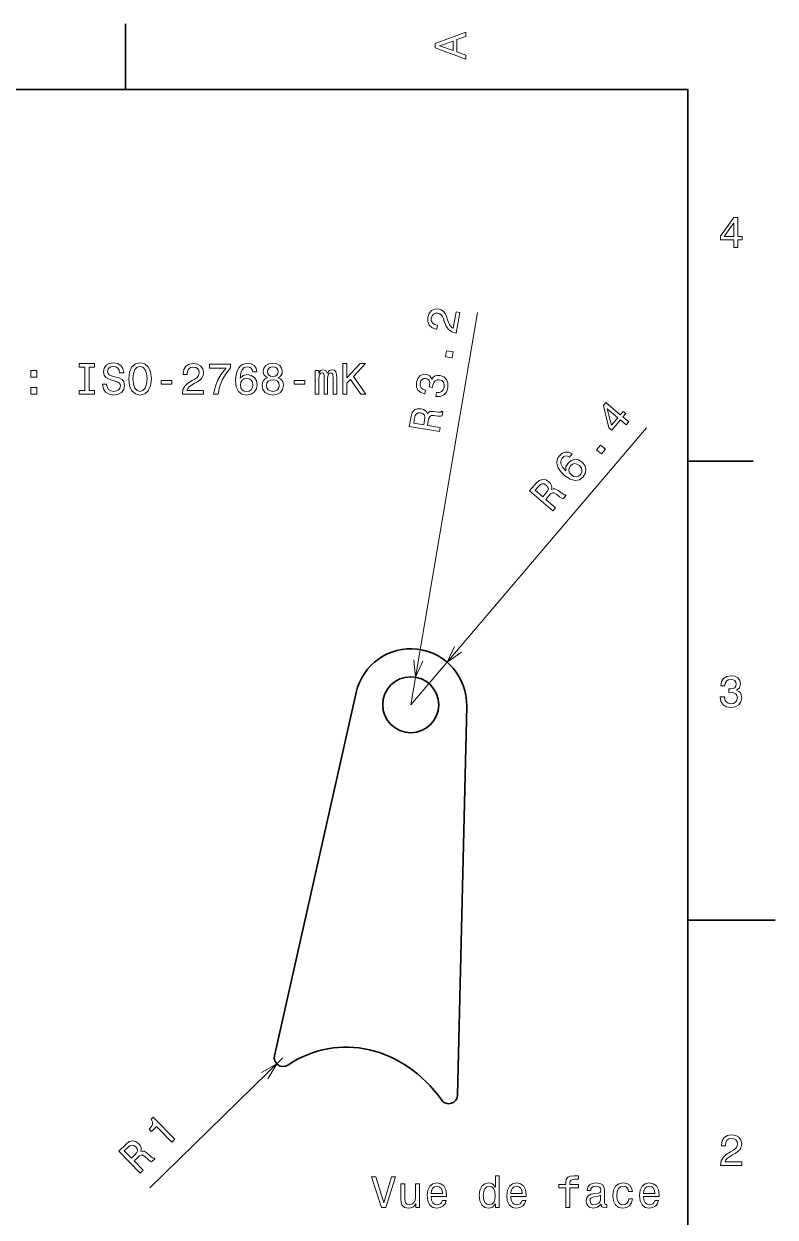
# Model space of a CAD drawing. Extents: x 0 to 297, y 0 to 210.
# Drawn here: x 211.1 to 297, y 71 to 207.5 of the extents above; entities that cross this region are included whole.
import ezdxf

# ---------------------------------------------------------------- set-up
doc = ezdxf.new("R2010")
doc.units = 0

msp = doc.modelspace()

# ---------------------------------------------------------------- linework, layer by layer
at = {"color": 7, "lineweight": 35, "ltscale": 0.1875}
for p, q in [((222.699997, 200), (222.699997, 207.5)), ((287, 157.5), (294.5, 157.5))]:
    msp.add_line(p, q, dxfattribs=at)
at = {"color": 7, "lineweight": 35}
for p, q in [((287, 200), (10, 200)), ((287, 10), (287, 200)), ((249.084991, 131.028442), (239.741577, 89.47435)), ((260.686432, 84.970909), (261.727356, 129.474808))]:
    msp.add_line(p, q, dxfattribs=at)
at = {"color": 7, "lineweight": 13}
for p, q in [((255.329102, 129.624466), (262.967804, 174.483643)), ((255.329102, 129.624466), (282.294525, 161.278397)), ((240.717224, 89.254974), (225.514496, 74.35965))]:
    msp.add_line(p, q, dxfattribs=at)
at = {"color": 7, "lineweight": 35, "ltscale": 0.25}
msp.add_line((287, 105), (297, 105), dxfattribs=at)
at = {"color": 7, "lineweight": 13}
for points in [[(261.633209, 203.466858), (261.633209, 203.930847), (260.604401, 204.298996), (260.604401, 205.695969), (261.633209, 206.064133), (261.633209, 206.538193), (258.128174, 205.257217), (258.128174, 204.742798)], [(260.17572, 204.460388), (258.632477, 205), (260.17572, 205.539627)], [(292.277374, 181.916794), (292.731262, 181.916794), (292.731262, 182.784225), (293.23056, 182.784225), (293.23056, 183.187683), (292.731262, 183.187683), (292.731262, 185.341141), (292.272339, 185.341141), (290.739197, 183.228027), (290.739197, 182.784225), (292.277374, 182.784225)], [(291.162842, 183.187683), (292.277374, 184.756134), (292.277374, 183.187683)], [(260.53479, 172.109833), (260.938599, 174.481308), (260.511047, 174.554108), (260.191864, 172.679794), (259.975983, 172.82399), (259.812561, 173.03598), (259.553558, 173.647949), (259.454346, 173.966675), (259.296448, 174.331207), (259.087646, 174.607208), (258.817169, 174.791382), (258.492554, 174.897827), (258.060547, 174.88443), (257.692627, 174.706635), (257.422852, 174.384216), (257.269531, 173.934555), (257.272797, 173.442886), (257.444641, 173.040161), (257.77774, 172.743011), (258.256378, 172.579651), (258.325989, 172.567795), (258.403046, 173.020218), (258.363251, 173.026978), (258.032806, 173.129303), (257.807068, 173.305862), (257.684387, 173.546738), (257.677948, 173.839432), (257.776764, 174.119324), (257.937469, 174.311935), (258.15506, 174.418121), (258.407135, 174.426361), (258.629913, 174.352615), (258.807739, 174.225143), (258.949677, 174.037262), (259.061584, 173.793121), (259.170715, 173.472687), (259.395996, 172.932983), (259.66571, 172.534058), (260.028748, 172.262497), (260.519867, 172.112366)], [(260.055786, 169.29686), (260.172607, 169.982941), (259.431824, 170.109085), (259.315002, 169.423004)], [(218.078522, 165.567001), (217.432983, 165.567001), (217.432983, 165.143372), (219.188019, 165.143372), (219.188019, 165.567001), (218.542496, 165.567001), (218.542496, 168.219742), (219.188019, 168.219742), (219.188019, 168.643372), (217.432983, 168.643372), (217.432983, 168.219742), (218.078522, 168.219742)], [(220.549713, 166.298264), (220.090759, 166.298264), (220.191635, 165.763687), (220.443787, 165.370316), (220.832123, 165.133286), (221.356628, 165.047546), (221.876068, 165.128235), (222.264404, 165.350143), (222.51152, 165.69812), (222.602295, 166.157059), (222.526642, 166.570602), (222.314835, 166.837891), (221.971893, 167.014404), (221.51297, 167.145538), (221.119598, 167.241348), (220.862381, 167.35231), (220.716125, 167.513687), (220.670746, 167.765854), (220.716125, 167.992798), (220.84726, 168.164261), (221.048981, 168.280258), (221.326355, 168.320602), (221.60878, 168.270172), (221.830688, 168.134003), (221.976929, 167.907059), (222.047546, 167.599426), (222.50647, 167.599426), (222.50647, 167.609512), (222.425781, 168.083572), (222.188751, 168.4366), (221.815552, 168.658508), (221.311234, 168.734146), (220.85733, 168.658508), (220.504303, 168.446686), (220.277374, 168.118881), (220.196686, 167.695251), (220.262238, 167.317001), (220.453888, 167.059799), (220.75647, 166.888321), (221.170013, 166.757202), (221.578522, 166.641205), (221.886169, 166.530258), (222.072754, 166.368881), (222.138321, 166.106628), (222.077805, 165.83934), (221.921463, 165.637604), (221.684433, 165.51152), (221.376801, 165.471176), (221.033844, 165.526657), (220.771606, 165.688034), (220.605179, 165.950287)], [(223.086456, 166.893372), (223.177231, 166.106628), (223.439484, 165.526657), (223.847977, 165.168594), (224.382568, 165.047546), (224.912109, 165.168594), (225.325653, 165.526657), (225.582855, 166.106628), (225.678665, 166.893372), (225.582855, 167.675079), (225.471893, 167.992798), (225.325653, 168.255035), (224.912109, 168.613113), (224.659943, 168.703888), (224.382568, 168.739197), (223.842926, 168.613113), (223.434433, 168.260086), (223.177231, 167.680115)], [(223.570602, 166.893372), (223.626068, 167.503601), (223.792511, 167.952454), (224.049713, 168.224777), (224.382568, 168.320602), (224.710358, 168.224777), (224.967575, 167.947403), (225.134003, 167.498566), (225.194519, 166.893372), (225.134003, 166.283142), (224.967575, 165.83429), (224.710358, 165.561966), (224.382568, 165.471176), (224.049713, 165.561966), (223.792511, 165.83429), (223.626068, 166.278091)], [(229.22406, 165.143372), (231.629684, 165.143372), (231.629684, 165.577087), (229.728394, 165.577087), (229.83429, 165.814117), (230.015854, 166.010803), (230.575653, 166.368881), (230.873199, 166.520172), (231.206055, 166.73703), (231.443085, 166.989197), (231.579254, 167.286743), (231.629684, 167.624634), (231.543945, 168.048264), (231.306915, 168.381119), (230.943802, 168.592941), (230.474792, 168.668594), (229.990631, 168.582855), (229.622482, 168.345825), (229.385437, 167.967575), (229.304749, 167.468292), (229.304749, 167.39769), (229.763687, 167.39769), (229.763687, 167.438034), (229.809082, 167.780975), (229.945251, 168.033142), (230.162109, 168.194519), (230.44957, 168.25), (230.742065, 168.19957), (230.958923, 168.073486), (231.100143, 167.876801), (231.150574, 167.629684), (231.115265, 167.39769), (231.019455, 167.201004), (230.858063, 167.029541), (230.636169, 166.878235), (230.338623, 166.716858), (229.844391, 166.404175), (229.496399, 166.07132), (229.289627, 165.667862), (229.22406, 165.158508)], [(232.789627, 165.143372), (233.298996, 165.143372), (233.465424, 165.97551), (233.757935, 166.752167), (234.171478, 167.473343), (234.71109, 168.149139), (234.71109, 168.567719), (232.310516, 168.567719), (232.310516, 168.108795), (234.226959, 168.108795), (233.672195, 167.427948), (233.253601, 166.716858), (232.96109, 165.960373)], [(237.73703, 167.700287), (237.64122, 168.108795), (237.419312, 168.411377), (237.076385, 168.603027), (236.632568, 168.668594), (236.335022, 168.633286), (236.07782, 168.53746), (235.850861, 168.381119), (235.659225, 168.159225), (235.507935, 167.881851), (235.396973, 167.543945), (235.326385, 167.145538), (235.306213, 166.696686), (235.386902, 165.980545), (235.634003, 165.46109), (236.032425, 165.148422), (236.577087, 165.042511), (237.066284, 165.133286), (237.439484, 165.370316), (237.681564, 165.743515), (237.767303, 166.217575), (237.681564, 166.696686), (237.449585, 167.064835), (237.091507, 167.296829), (236.647705, 167.377518), (236.168594, 167.276657), (235.810516, 166.989197), (235.886169, 167.543945), (236.047546, 167.942368), (236.294678, 168.179398), (236.637604, 168.260086), (236.889771, 168.219742), (237.081421, 168.113831), (237.207489, 167.937317), (237.273071, 167.700287)], [(238.937332, 167.029541), (238.680115, 166.888321), (238.503601, 166.691635), (238.39267, 166.444519), (238.357361, 166.146973), (238.438049, 165.69812), (238.670044, 165.350143), (239.048279, 165.128235), (239.562683, 165.042511), (240.072052, 165.128235), (240.450287, 165.350143), (240.682281, 165.69812), (240.768021, 166.146973), (240.727676, 166.444519), (240.621765, 166.691635), (240.440216, 166.888321), (240.188049, 167.029541), (240.389771, 167.150574), (240.530991, 167.317001), (240.61673, 167.518738), (240.646973, 167.765854), (240.566284, 168.123917), (240.354477, 168.411377), (240.011536, 168.597977), (239.562683, 168.668594), (239.108795, 168.597977), (238.765869, 168.411377), (238.549011, 168.123917), (238.473358, 167.765854), (238.498566, 167.518738), (238.584305, 167.317001)], [(238.952454, 167.72551), (238.992798, 167.947403), (239.113831, 168.118881), (239.305481, 168.224777), (239.562683, 168.265137), (239.81485, 168.224777), (240.0065, 168.118881), (240.127533, 167.947403), (240.172913, 167.72551), (240.127533, 167.498566), (240.0065, 167.322052), (239.81485, 167.206055), (239.562683, 167.170746), (239.305481, 167.21109), (239.113831, 167.322052), (238.992798, 167.498566)], [(244.414276, 165.143372), (244.822784, 165.143372), (244.822784, 166.953888), (244.847992, 167.226227), (244.923645, 167.422913), (245.039642, 167.53891), (245.190948, 167.58429), (245.311981, 167.543945), (245.39267, 167.443085), (245.433014, 167.271606), (245.448151, 167.044662), (245.448151, 165.143372), (245.831421, 165.143372), (245.831421, 166.953888), (245.856644, 167.221176), (245.932281, 167.417862), (246.053329, 167.53891), (246.20462, 167.58429), (246.325653, 167.543945), (246.406357, 167.443085), (246.456787, 167.044662), (246.456787, 165.143372), (246.865295, 165.143372), (246.865295, 167.014404), (246.840073, 167.40274), (246.759384, 167.700287), (246.597992, 167.881851), (246.335754, 167.947403), (246.028107, 167.846542), (245.791077, 167.554031), (245.604492, 167.841492), (245.291809, 167.947403), (245.004333, 167.846542), (244.807648, 167.564117), (244.807648, 167.851578), (244.414276, 167.851578)], [(247.576385, 165.143372), (248.040375, 165.143372), (248.040375, 166.389053), (248.453918, 166.832855), (249.628983, 165.143372), (250.193817, 165.143372), (248.781708, 167.170746), (250.153473, 168.643372), (249.538208, 168.643372), (248.040375, 167.02449), (248.040375, 168.643372), (247.576385, 168.643372)], [(211.890472, 167.100143), (212.586441, 167.100143), (212.586441, 167.851578), (211.890472, 167.851578)], [(226.80835, 166.298264), (228.028809, 166.298264), (228.028809, 166.696686), (226.80835, 166.696686)], [(237.278107, 166.21254), (237.222626, 165.894806), (237.081421, 165.65274), (236.854462, 165.491348), (236.572052, 165.440918), (236.274506, 165.491348), (236.047546, 165.64769), (235.901306, 165.889771), (235.855911, 166.207489), (235.906342, 166.520172), (236.047546, 166.757202), (236.279541, 166.908508), (236.592224, 166.963974), (236.864563, 166.908508), (237.081421, 166.762253), (237.222626, 166.525223)], [(238.841507, 166.157059), (238.886902, 166.424347), (239.033142, 166.626083), (239.260101, 166.757202), (239.562683, 166.802597), (239.860229, 166.757202), (240.087189, 166.626083), (240.233429, 166.424347), (240.283875, 166.157059), (240.233429, 165.869598), (240.087189, 165.65274), (239.860229, 165.51152), (239.562683, 165.466141), (239.260101, 165.51152), (239.033142, 165.65274), (238.886902, 165.869598)], [(241.988495, 166.298264), (243.208954, 166.298264), (243.208954, 166.696686), (241.988495, 166.696686)], [(258.18988, 164.88858), (258.224701, 164.88266), (258.715515, 164.880936), (259.113281, 165.05365), (259.404602, 165.382614), (259.572083, 165.855438), (259.575623, 166.386887), (259.422913, 166.81192), (259.117218, 167.119766), (258.684998, 167.285446), (258.384888, 167.295624), (258.127625, 167.226883), (257.913208, 167.079224), (257.738342, 166.863449), (257.524902, 167.232315), (257.116791, 167.419479), (256.716309, 167.410934), (256.386597, 167.247101), (256.143372, 166.930405), (255.997467, 166.464127), (256.000824, 166.003143), (256.161163, 165.622833), (256.471069, 165.339859), (256.920746, 165.186554), (256.955536, 165.180618), (257.030884, 165.623108), (256.719482, 165.717056), (256.512787, 165.885254), (256.409149, 166.117767), (256.409363, 166.419571), (256.493164, 166.671326), (256.629761, 166.842468), (256.818268, 166.92804), (257.054565, 166.933838), (257.290558, 166.84761), (257.434296, 166.700348), (257.498199, 166.474609), (257.479767, 166.186142), (257.441772, 165.993103), (257.834534, 165.926208), (257.866089, 166.171524), (257.964142, 166.477112), (258.12326, 166.69046), (258.340851, 166.796661), (258.602875, 166.803192), (258.881927, 166.699402), (259.071167, 166.518829), (259.166443, 166.267273), (259.159546, 165.95639), (259.056488, 165.651642), (258.868408, 165.448334), (258.605225, 165.344788), (258.267761, 165.345978)], [(211.890472, 165.143372), (212.586441, 165.143372), (212.586441, 165.894806), (211.890472, 165.894806)], [(279.96756, 161.630951), (280.261871, 161.976456), (279.601563, 162.538971), (279.925354, 162.919037), (279.618225, 163.180679), (279.294434, 162.800613), (277.655151, 164.197083), (277.357544, 163.847733), (277.971893, 161.310349), (278.309753, 161.022552), (279.30722, 162.193451)], [(258.620758, 160.869461), (258.699493, 161.331818), (257.242798, 161.579865), (257.323212, 162.052185), (257.3974, 162.397659), (257.504242, 162.604553), (257.688629, 162.695938), (257.990417, 162.695709), (258.442108, 162.644379), (258.740509, 162.624252), (258.924683, 162.654282), (259.01358, 163.1763), (258.919098, 163.192398), (258.760437, 163.101746), (258.495117, 163.106003), (257.932373, 163.166016), (257.505341, 163.151764), (257.356598, 163.059418), (257.231659, 162.89653), (257.141235, 163.116562), (256.990936, 163.2854), (256.787415, 163.41214), (256.528992, 163.486832), (256.099518, 163.488342), (255.752457, 163.342819), (255.50766, 163.04686), (255.366821, 162.610413), (255.170425, 161.456985)], [(255.76741, 162.40918), (255.848877, 162.707382), (255.979752, 162.905075), (256.176605, 163.009674), (256.457672, 163.007858), (256.737549, 162.909042), (256.888702, 162.745178), (256.93927, 162.501251), (256.910797, 162.183792), (256.82019, 161.651825), (255.671738, 161.847382)], [(278.277344, 161.606659), (277.806152, 163.472198), (279.000092, 162.455093)], [(273.780701, 158.311325), (273.407593, 158.503281), (273.033356, 158.530594), (272.66507, 158.393814), (272.327362, 158.098495), (272.161285, 157.849091), (272.067444, 157.591156), (272.039276, 157.317017), (272.083923, 157.027237), (272.19696, 156.732193), (272.382233, 156.428619), (272.63974, 156.116501), (272.968323, 155.810074), (273.565796, 155.407104), (274.12146, 155.258362), (274.617859, 155.358887), (275.051697, 155.704819), (275.299805, 156.136078), (275.361389, 156.573883), (275.234283, 157.000168), (274.929016, 157.372849), (274.508698, 157.618286), (274.078003, 157.68042), (273.66922, 157.558289), (273.319977, 157.272781), (273.08606, 156.842651), (273.072693, 156.383667), (272.699463, 156.80101), (272.500824, 157.18222), (272.480652, 157.524048), (272.641602, 157.837433), (272.835846, 158.00322), (273.040741, 158.080414), (273.256866, 158.061935), (273.479828, 157.95813)], [(277.139282, 158.310928), (277.590607, 158.840714), (277.018585, 159.328003), (276.567261, 158.798218)], [(274.615601, 156.997192), (274.821503, 156.748932), (274.914185, 156.484451), (274.889893, 156.207031), (274.745117, 155.959351), (274.513794, 155.765549), (274.247589, 155.694168), (273.968475, 155.739822), (273.697174, 155.911301), (273.491882, 156.152466), (273.403015, 156.413666), (273.438263, 156.68837), (273.598816, 156.962372), (273.817657, 157.133713), (274.069611, 157.203949), (274.341614, 157.15773)], [(271.595612, 151.803375), (271.89975, 152.160416), (270.774902, 153.118652), (271.085602, 153.483368), (271.32605, 153.742279), (271.523712, 153.865417), (271.728882, 153.849625), (271.988098, 153.695068), (272.349945, 153.419922), (272.5961, 153.25), (272.769684, 153.18161), (273.113098, 153.584702), (273.040161, 153.646851), (272.857422, 153.650116), (272.631653, 153.789459), (272.178772, 154.128876), (271.804535, 154.335068), (271.629486, 154.331802), (271.438812, 154.255737), (271.473663, 154.491058), (271.430878, 154.713013), (271.320801, 154.92601), (271.136963, 155.122375), (270.768707, 155.343353), (270.396027, 155.395828), (270.034302, 155.266724), (269.690033, 154.96373), (268.931305, 154.073059)], [(269.931335, 154.585922), (270.15387, 154.800476), (270.367432, 154.903427), (270.590088, 154.892609), (270.830688, 154.747284), (271.02066, 154.519211), (271.066711, 154.301086), (270.985382, 154.065628), (270.798523, 153.807419), (270.448608, 153.396637), (269.561768, 154.1521)], [(290.729126, 130.51622), (290.729126, 130.480911), (290.809814, 129.996765), (291.046844, 129.633652), (291.420044, 129.401657), (291.914276, 129.315933), (292.438782, 129.401657), (292.832153, 129.623566), (293.08429, 129.976593), (293.175079, 130.430481), (293.134735, 130.728027), (293.023773, 130.970108), (292.842224, 131.156708), (292.600159, 131.292877), (292.927948, 131.565216), (293.043945, 131.998932), (292.968292, 132.392303), (292.751434, 132.68985), (292.398407, 132.87645), (291.914276, 132.942017), (291.460388, 132.861313), (291.112396, 132.63942), (290.885468, 132.286392), (290.809814, 131.817368), (290.809814, 131.782074), (291.258636, 131.782074), (291.299011, 132.104828), (291.430115, 132.336823), (291.641937, 132.478027), (291.939484, 132.528473), (292.201721, 132.488113), (292.393372, 132.382217), (292.509369, 132.210739), (292.554749, 131.97876), (292.509369, 131.731628), (292.388336, 131.565216), (292.176514, 131.46434), (291.889069, 131.434082), (291.692383, 131.439133), (291.692383, 131.04071), (291.939484, 131.050797), (292.257202, 131.005417), (292.494232, 130.884369), (292.635468, 130.687683), (292.685883, 130.430481), (292.630402, 130.13797), (292.484161, 129.921112), (292.252167, 129.784943), (291.944519, 129.739563), (291.626801, 129.789993), (291.394806, 129.941284), (291.248566, 130.183365), (291.193085, 130.51622)], [(228.017151, 79.611687), (228.344971, 79.932869), (225.877853, 82.450897), (225.632889, 82.210892), (225.783356, 81.927628), (225.79837, 81.652863), (225.684952, 81.372284), (225.439423, 81.075226), (225.690002, 80.819458), (226.27359, 81.391235)], [(224.395782, 76.063538), (224.730804, 76.391777), (223.696655, 77.447266), (224.038879, 77.782562), (224.301636, 78.018822), (224.509552, 78.123688), (224.712479, 78.089523), (224.956741, 77.912277), (225.292404, 77.605713), (225.522263, 77.414352), (225.689026, 77.330627), (226.067261, 77.701218), (226.000214, 77.769669), (225.818527, 77.789352), (225.606171, 77.948441), (225.185654, 78.327194), (224.831467, 78.566185), (224.656845, 78.578667), (224.460098, 78.52005), (224.515961, 78.751289), (224.493286, 78.976196), (224.402832, 79.198227), (224.237381, 79.410324), (223.890472, 79.663513), (223.524017, 79.749283), (223.152145, 79.653221), (222.782059, 79.382401), (221.94632, 78.563553)], [(222.988403, 78.984436), (223.229324, 79.178116), (223.451279, 79.261444), (223.672073, 79.230652), (223.898621, 79.064293), (224.067307, 78.820068), (224.093582, 78.598686), (223.991394, 78.37149), (223.782104, 78.131119), (223.396652, 77.753464), (222.581329, 78.585602)], [(290.76947, 76.916786), (293.175079, 76.916786), (293.175079, 77.350502), (291.273773, 77.350502), (291.3797, 77.587532), (291.561249, 77.784218), (292.121033, 78.142288), (292.418579, 78.293587), (292.751434, 78.510445), (292.988464, 78.762604), (293.124634, 79.060158), (293.175079, 79.398056), (293.089355, 79.821686), (292.852325, 80.154541), (292.489197, 80.366356), (292.020172, 80.442001), (291.536041, 80.35627), (291.167877, 80.119232), (290.930847, 79.740997), (290.850159, 79.241714), (290.850159, 79.171112), (291.309082, 79.171112), (291.309082, 79.211456), (291.354462, 79.554398), (291.490631, 79.806557), (291.707489, 79.967941), (291.994965, 80.023415), (292.287476, 79.972984), (292.504333, 79.846901), (292.645538, 79.650215), (292.695984, 79.403099), (292.660675, 79.171112), (292.56485, 78.974426), (292.403473, 78.802956), (292.181549, 78.651657), (291.884003, 78.490273), (291.389771, 78.177589), (291.041779, 77.844742), (290.835022, 77.441284), (290.76947, 76.931915)], [(253.118698, 75.642708), (252.241165, 72.662163), (251.33844, 75.642708), (250.859329, 75.642708), (251.989014, 72.137665), (252.493332, 72.137665), (253.597794, 75.642708)], [(265.005585, 72.556252), (265.005585, 72.137665), (265.449371, 72.137665), (265.449371, 75.758705), (265.01062, 75.758705), (265.01062, 74.432335), (264.672729, 74.81562), (264.465942, 74.906395), (264.228912, 74.941696), (263.800262, 74.840836), (263.467407, 74.558411), (263.250549, 74.104523), (263.174896, 73.494293), (263.250549, 72.884064), (263.467407, 72.425125), (263.800262, 72.137665), (264.228912, 72.041847), (264.465942, 72.077148), (264.677765, 72.167923)], [(273.064667, 74.376862), (273.064667, 72.137665), (273.508453, 72.137665), (273.508453, 74.376862), (274.51712, 74.376862), (274.51712, 74.755096), (273.508453, 74.755096), (273.508453, 74.921524), (273.543762, 75.123253), (273.65976, 75.259422), (273.856445, 75.340111), (274.138855, 75.370377), (274.51712, 75.350204), (274.51712, 75.73349), (274.037994, 75.758705), (273.604279, 75.71331), (273.301697, 75.577148), (273.120148, 75.340111), (273.064667, 75.00222), (273.064667, 74.755096), (272.252686, 74.755096), (272.252686, 74.376862)], [(256.321136, 74.845879), (255.877335, 74.845879), (255.877335, 73.282478), (255.826904, 72.919365), (255.680649, 72.65712), (255.453705, 72.495735), (255.156158, 72.445305), (254.919128, 72.485649), (254.767822, 72.606682), (254.682098, 72.813454), (254.661926, 73.105965), (254.661926, 74.845879), (254.218109, 74.845879), (254.218109, 73.06562), (254.233246, 72.70755), (254.329071, 72.409996), (254.621582, 72.137665), (255.090591, 72.041847), (255.342758, 72.077148), (255.559616, 72.167923), (255.746216, 72.324265), (255.897507, 72.551208), (255.897507, 72.137665), (256.321136, 72.137665)], [(257.657593, 73.363167), (259.4328, 73.363167), (259.437866, 73.569939), (259.357178, 74.14991), (259.135254, 74.583633), (258.782227, 74.845879), (258.313232, 74.941696), (257.854279, 74.840836), (257.501251, 74.558411), (257.274323, 74.09948), (257.193634, 73.494293), (257.269257, 72.873978), (257.496216, 72.420082), (257.844208, 72.137665), (258.298096, 72.041847), (258.691467, 72.107407), (259.014221, 72.278877), (259.251251, 72.551208), (259.387421, 72.914322), (258.948669, 72.914322), (258.85788, 72.712593), (258.726776, 72.561295), (258.353577, 72.440262), (258.066101, 72.495735), (257.849243, 72.672249), (257.708038, 72.959709), (257.657593, 73.348038)], [(257.657593, 73.736366), (257.713074, 74.084351), (257.849243, 74.341553), (258.056, 74.497894), (258.328339, 74.553368), (258.595642, 74.497894), (258.802399, 74.341553), (258.928497, 74.084351), (258.973877, 73.736366)], [(264.304565, 74.543282), (264.597076, 74.472679), (264.81897, 74.275993), (264.950104, 73.948181), (265.000549, 73.494293), (264.950104, 73.035362), (264.81897, 72.70755), (264.597076, 72.505821), (264.304565, 72.440262), (264.027191, 72.505821), (263.815369, 72.70755), (263.674164, 73.040405), (263.628784, 73.494293), (263.674164, 73.943138), (263.815369, 74.27095), (264.027191, 74.472679)], [(266.765656, 73.363167), (268.540894, 73.363167), (268.545929, 73.569939), (268.46524, 74.14991), (268.243347, 74.583633), (267.89032, 74.845879), (267.421295, 74.941696), (266.962341, 74.840836), (266.609314, 74.558411), (266.382385, 74.09948), (266.301697, 73.494293), (266.37735, 72.873978), (266.604279, 72.420082), (266.952271, 72.137665), (267.406158, 72.041847), (267.79953, 72.107407), (268.122284, 72.278877), (268.359314, 72.551208), (268.495483, 72.914322), (268.056732, 72.914322), (267.965942, 72.712593), (267.834839, 72.561295), (267.461639, 72.440262), (267.174164, 72.495735), (266.957306, 72.672249), (266.816101, 72.959709), (266.765656, 73.348038)], [(266.765656, 73.736366), (266.821136, 74.084351), (266.957306, 74.341553), (267.164093, 74.497894), (267.436401, 74.553368), (267.703705, 74.497894), (267.910492, 74.341553), (268.03656, 74.084351), (268.08194, 73.736366)], [(277.094208, 72.490692), (277.094208, 72.475563), (277.119415, 72.304092), (277.195068, 72.183052), (277.512787, 72.087234), (277.759918, 72.127579), (277.759918, 72.47052), (277.653992, 72.455391), (277.512787, 72.52095), (277.487579, 72.722679), (277.487579, 74.124695), (277.427063, 74.482765), (277.250549, 74.734924), (276.942902, 74.886223), (276.509186, 74.941696), (276.085541, 74.88118), (275.772888, 74.709709), (275.576172, 74.442421), (275.51062, 74.089394), (275.51062, 74.059135), (275.909027, 74.059135), (275.944336, 74.27095), (276.055298, 74.422249), (276.236847, 74.513023), (276.494049, 74.548325), (276.74118, 74.523109), (276.917694, 74.447464), (277.02359, 74.316338), (277.058899, 74.134781), (277.038727, 73.922966), (276.958038, 73.817062), (276.756287, 73.766624), (276.378052, 73.72628), (275.944336, 73.635506), (275.636719, 73.474121), (275.455139, 73.221962), (275.399658, 72.848763), (275.450104, 72.515907), (275.606445, 72.268791), (275.858612, 72.11245), (276.206604, 72.056976), (276.675598, 72.16288)], [(280.246216, 73.948181), (280.684967, 73.948181), (280.594208, 74.351639), (280.37735, 74.669365), (280.039429, 74.866051), (279.600677, 74.941696), (279.116516, 74.840836), (278.748383, 74.558411), (278.516388, 74.09948), (278.435699, 73.484207), (278.511353, 72.873978), (278.738281, 72.420082), (279.096375, 72.137665), (279.585541, 72.041847), (280.019257, 72.117493), (280.357178, 72.329308), (280.589142, 72.662163), (280.690002, 73.105965), (280.266388, 73.105965), (280.190735, 72.823547), (280.04953, 72.611725), (279.847809, 72.480606), (279.600677, 72.440262), (279.29303, 72.505821), (279.071136, 72.70755), (278.934967, 73.035362), (278.889587, 73.499336), (278.934967, 73.953224), (279.076172, 74.281036), (279.303131, 74.482765), (279.600677, 74.553368), (279.862915, 74.50798), (280.059601, 74.391991), (280.190735, 74.200348)], [(281.94577, 73.363167), (283.721008, 73.363167), (283.726044, 73.569939), (283.645355, 74.14991), (283.423462, 74.583633), (283.070435, 74.845879), (282.60141, 74.941696), (282.142456, 74.840836), (281.789429, 74.558411), (281.5625, 74.09948), (281.481812, 73.494293), (281.557465, 72.873978), (281.784393, 72.420082), (282.132385, 72.137665), (282.586273, 72.041847), (282.979645, 72.107407), (283.302399, 72.278877), (283.539429, 72.551208), (283.675598, 72.914322), (283.236847, 72.914322), (283.146057, 72.712593), (283.014954, 72.561295), (282.641754, 72.440262), (282.354279, 72.495735), (282.137421, 72.672249), (281.996216, 72.959709), (281.94577, 73.348038)], [(281.94577, 73.736366), (282.001251, 74.084351), (282.137421, 74.341553), (282.344208, 74.497894), (282.616516, 74.553368), (282.88382, 74.497894), (283.090607, 74.341553), (283.216675, 74.084351), (283.262054, 73.736366)], [(277.043762, 73.085793), (276.983246, 72.823547), (276.821869, 72.621811), (276.579773, 72.490692), (276.282227, 72.445305), (276.090607, 72.47052), (275.954437, 72.551208), (275.868683, 72.692421), (275.843475, 72.889107), (275.863647, 73.06562), (275.944336, 73.191696), (276.26712, 73.332909), (276.675598, 73.393425), (277.043762, 73.514465)]]:
    msp.add_lwpolyline(points, close=True, dxfattribs=at)
for points in [[(260.338104, 136.302612), (259.47937, 134.496353), (261.12619, 135.631256)], [(255.680267, 134.770386), (255.866272, 132.779053), (256.700867, 134.596603)], [(238.985291, 86.833374), (240.00293, 88.555122), (238.260757, 87.572861)]]:
    msp.add_lwpolyline(points, dxfattribs=at)
at = {"color": 7, "lineweight": 35}
msp.add_circle((255.329102, 129.624466), 3.2, dxfattribs=at)
for centre, radius, start, end in [((255.329102, 129.624466), 6.4, 358.660134, 167.327818), ((240.717224, 89.254974), 1, 167.327818, 303.37375), ((259.686707, 84.994293), 1, 215.6042, 358.660134)]:
    msp.add_arc(centre, radius, start, end, dxfattribs=at)
msp.add_ellipse((248.295822, 73.806366), major_axis=(1.198517, -16.623337), ratio=0.840001, start_param=2.2006942223, end_param=3.581301774, dxfattribs=at)

doc.saveas('drawing.dxf')
